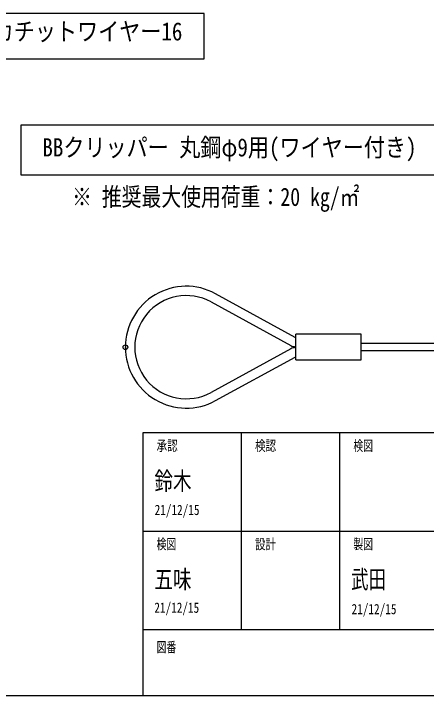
# Model space of a CAD drawing. Units: millimetres on the paper. Extents: x -141 to 141, y -97 to 98.
# Drawn here: x 16.9 to 61, y -96.8 to -24 of the extents above; entities that cross this region are included whole.
import ezdxf
from ezdxf.enums import TextEntityAlignment as Align

# ---------------------------------------------------------------- set-up
doc = ezdxf.new("R2010")
doc.units = ezdxf.units.MM
doc.header["$PDMODE"] = 32
doc.header["$PDSIZE"] = 0.5
doc.layers.add('0-0_文字･図枠･寸法', color=7, linetype='Continuous')
doc.layers.add('0-1_BBクリッパー', color=7, linetype='Continuous')
doc.styles.add('ＭＳ ゴシック', font='')
doc.styles.get('ＭＳ ゴシック').set_extended_font_data('MS Gothic')

msp = doc.modelspace()

# ---------------------------------------------------------------- linework, layer by layer
at = {"layer": '0-0_文字･図枠･寸法'}
for p, q in [((41.209, -68.753), (41.209, -89.753)), ((51.709, -68.753), (51.709, -89.753)), ((62.209, -79.253), (30.709, -79.253)), ((140.709, -89.753), (30.709, -89.753)), ((-141.291, -96.753), (140.709, -96.753))]:
    msp.add_line(p, q, dxfattribs=at)
for points in [[(11.203, -24.019), (11.203, -28.845), (37.248, -28.845), (37.248, -24.019)], [(17.683, -35.906), (17.683, -41.226), (64.253, -41.226), (64.253, -35.906)]]:
    msp.add_lwpolyline(points, close=True, dxfattribs=at)
msp.add_lwpolyline([(140.709, -68.753), (30.709, -68.753), (30.709, -96.753)], dxfattribs=at)
at = {"layer": '0-1_BBクリッパー'}
for p, q in [((46.984, -58.556), (38.478, -53.901)), ((37.998, -54.778), (46.504, -59.433)), ((47.026, -58.556), (46.984, -58.556)), ((54.026, -58.209), (47.026, -58.209)), ((47.026, -60.959), (47.026, -58.209)), ((54.026, -60.959), (54.026, -58.209)), ((46.984, -59.556), (47.026, -59.556)), ((83.852, -59.209), (54.026, -59.209)), ((46.504, -59.779), (37.998, -64.434)), ((47.026, -59.656), (46.984, -59.656)), ((54.026, -59.959), (83.852, -59.959)), ((38.478, -65.311), (46.984, -60.656)), ((46.984, -60.656), (47.026, -60.656)), ((47.026, -60.959), (54.026, -60.959))]:
    msp.add_line(p, q, dxfattribs=at)
for centre, radius, start, end in [((35.356, -59.606), 6.503, 61.30861, 180), ((35.356, -59.606), 5.503, 61.30861, 298.69139), ((35.356, -59.606), 6.503, 180, 298.69139), ((46.984, -58.556), 1, 241.30862, 270), ((46.984, -60.656), 1, 90, 118.69138)]:
    msp.add_arc(centre, radius, start, end, dxfattribs=at)
msp.add_point((28.852, -59.606), dxfattribs=at)

# ---------------------------------------------------------------- texts
at = {"layer": '0-0_文字･図枠･寸法', "style": 'ＭＳ ゴシック'}
for s, height, width, p in [('BBカチットワイヤー16', 1.94, 0.85, (12.455, -27.464)), ('BBクリッパー 丸鋼φ9用(ワイヤー付き)', 1.94, 0.85, (19.993, -39.84)), ('※ 推奨最大使用荷重：20 kg/㎡', 1.94, 0.8, (23.165, -45.118)), ('承認', 1.1, 0.75, (32.183, -70.992)), ('検認', 1.1, 0.75, (42.683, -70.992)), ('検図', 1.1, 0.7, (53.183, -70.992)), ('鈴木', 1.94, 0.75, (31.949, -75.428)), ('21/12/15', 1.1, 0.8, (31.975, -77.843)), ('検図', 1.1, 0.7, (32.183, -81.492)), ('設計', 1.1, 0.75, (42.683, -81.492)), ('製図', 1.1, 0.7, (53.183, -81.492)), ('五味', 1.94, 0.75, (31.949, -85.928)), ('武田', 1.94, 0.7, (52.949, -85.928)), ('21/12/15', 1.1, 0.8, (31.943, -88.277)), ('21/12/15', 1.1, 0.8, (52.991, -88.426)), ('図番', 1.1, 0.7, (32.183, -92.49))]:
    msp.add_text(s, height=height, dxfattribs=dict(at, width=width)).set_placement(p, align=Align.BOTTOM_LEFT)

doc.saveas('drawing.dxf')
